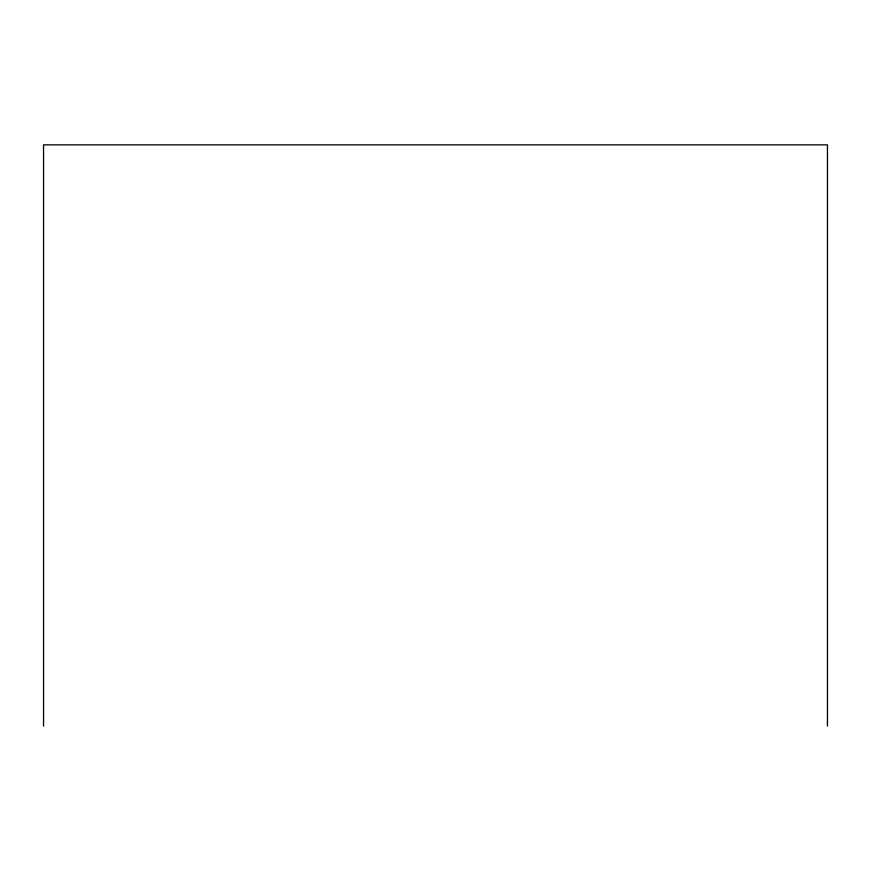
<?xml version="1.0" encoding="UTF-8"?>
<svg xmlns="http://www.w3.org/2000/svg" width="871" height="871" viewBox="0 0 871 871"><rect width="100%" height="100%" fill="white"/><g stroke="black" fill="none" stroke-linecap="round" stroke-linejoin="round"><path stroke-width="1.31" d="M827.45 726.142L827.45 144.858L43.55 144.858L43.55 726.142"/></g></svg>
